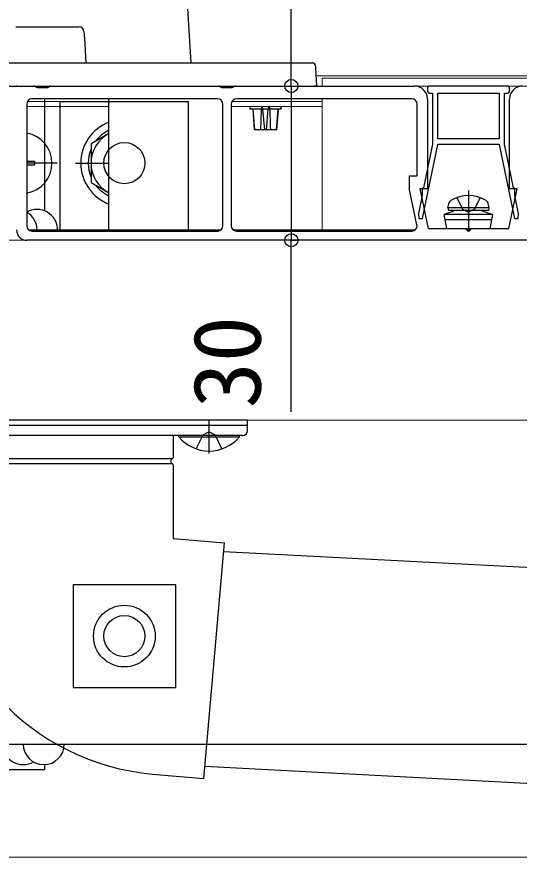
# Model space of a CAD drawing. Units: millimetres, scale not verified. Extents: x -1052 to 1050, y -1574 to 1565.
# Drawn here: x -343.4 to -245.6, y 443.3 to 606.8 of the extents above; entities that cross this region are included whole.
import ezdxf
from ezdxf.enums import TextEntityAlignment as Align

# ---------------------------------------------------------------- set-up
doc = ezdxf.new("R2010")
doc.units = ezdxf.units.MM
doc.header["$LTSCALE"] = 8
doc.layers.add('0-3_YKK_12', color=2, linetype='Continuous', lineweight=18)
doc.layers.add('0-4_YKK_13', color=4, linetype='Continuous')
doc.layers.add('0-5_YKK_D', color=6, linetype='Continuous')
doc.styles.add('ＭＳ ゴシック', font='')
doc.styles.get('ＭＳ ゴシック').set_extended_font_data('MS Gothic')

msp = doc.modelspace()

# ---------------------------------------------------------------- linework, layer by layer
at = {"layer": '0-3_YKK_12'}
for p, q in [((-285.214, 595.301), (55.617, 595.301)), ((56.047, 594.801), (-284, 594.801)), ((-284, 593.3), (-284, 594.801)), ((60, 593.301), (-284, 593.301)), ((-341.365, 590.301), (-325.5, 590.301)), ((-301.565, 590.301), (-284, 590.301)), ((-284, 565.1), (-284, 590.8)), ((-341.5, 589.301), (-325.5, 589.301)), ((-301.7, 589.301), (-284, 589.301)), ((92.5, 563.302), (-376, 563.302)), ((92.5, 528.302), (-376, 528.302)), ((-428.03, 443.301), (-39.3, 443.301))]:
    msp.add_line(p, q, dxfattribs=at)
at = {"layer": '0-4_YKK_13'}
for p, q in [((-310.608, 614.424), (-309.592, 597.801)), ((-343.631, 604.801), (-331.369, 604.801)), ((-330.371, 603.863), (-330.295, 602.623)), ((-330.295, 602.623), (-330, 597.801)), ((-389.163, 597.801), (-285.837, 597.801)), ((-285.338, 597.332), (-285.31, 596.863)), ((-389.409, 593.301), (-285.591, 593.301)), ((-343.4, 593.3), (-340.138, 593.3)), ((-336.862, 593.3), (-304.138, 593.3)), ((-325.5, 593.3), (-325.5, 593.301)), ((-302.5, 593.301), (-302.5, 593)), ((-300.862, 593.3), (-266, 593.3)), ((-285.092, 593.3), (-285.092, 593.301)), ((-263.5, 592.8), (-263.5, 592.4)), ((-248, 593.3), (-263, 593.3)), ((-247.5, 592.4), (-247.5, 592.8)), ((-304.3, 590.8), (-340.5, 590.8)), ((-338, 569.009), (-338, 590.8)), ((-335, 590.301), (-310, 590.301)), ((-335, 565.301), (-335, 590.301)), ((-325.5, 565.1), (-325.5, 590.8)), ((-310, 565.301), (-310, 590.301)), ((-266.5, 590.8), (-300.7, 590.8)), ((-341.5, 589.8), (-341.5, 566.1)), ((-303.3, 566.1), (-303.3, 589.8)), ((-301.7, 589.8), (-301.7, 566.1)), ((-298.104, 589.301), (-298.025, 588.801)), ((-297.979, 588.801), (-298.041, 589.301)), ((-297.979, 588.801), (-298.025, 588.801)), ((-297.444, 588.801), (-297.979, 588.801)), ((-297.5, 588.801), (-297.15, 584.801)), ((-295.851, 588.801), (-297.444, 588.801)), ((-297.143, 584.801), (-297.444, 588.801)), ((-294.825, 584.801), (-294.475, 588.801)), ((-294.475, 588.801), (-294.396, 589.301)), ((-292.857, 584.801), (-292.556, 588.801)), ((-292.85, 584.801), (-292.5, 588.801)), ((-292.021, 588.801), (-291.959, 589.301)), ((-291.975, 588.801), (-292.021, 588.801)), ((-291.975, 588.801), (-291.896, 589.301)), ((-265.5, 575.8), (-265.5, 589.8)), ((-297.143, 584.801), (-297.15, 584.801)), ((-295.985, 584.801), (-297.143, 584.801)), ((-295.175, 584.801), (-295.985, 584.801)), ((-294.015, 584.801), (-294.825, 584.801)), ((-292.857, 584.801), (-294.015, 584.801)), ((-292.85, 584.801), (-292.857, 584.801)), ((-341.5, 578.652), (-340, 578.652)), ((-335.6, 578.302), (-341.5, 578.302)), ((-341.5, 577.952), (-340, 577.952)), ((-340, 578.652), (-340, 577.952)), ((-332, 578.302), (-325.5, 578.302)), ((-255.5, 573), (-255.5, 565.1)), ((-258, 569.1), (-260.25, 568.281)), ((-259.5, 569.6), (-259.359, 570.402)), ((-251.5, 569.6), (-259.5, 569.6)), ((-259.5, 569.6), (-259.412, 569.1)), ((-251.588, 569.1), (-259.412, 569.1)), ((-253, 569.1), (-258, 569.1)), ((-253, 569.1), (-250.75, 568.281)), ((-251.5, 569.6), (-251.641, 570.402)), ((-251.5, 569.6), (-251.588, 569.1)), ((-250.75, 568.281), (-260.25, 568.281)), ((-259.722, 565.6), (-260.25, 568.281)), ((-250.946, 567.288), (-260.054, 567.288)), ((-251.278, 565.6), (-250.75, 568.281)), ((-259.722, 565.6), (-251.278, 565.6)), ((-341.102, 565.301), (-303.698, 565.301)), ((-340.5, 565.1), (-304.3, 565.1)), ((-301.302, 565.301), (-265.902, 565.301)), ((-300.7, 565.1), (-266.504, 565.1)), ((-255.901, 565.301), (-255.099, 565.301)), ((-143.5, 563.3), (-341.5, 563.3)), ((-298.5, 528.301), (-373.5, 528.301)), ((-306, 521.801), (-306, 528.301)), ((-298.5, 527.301), (-373.5, 527.301)), ((-299.5, 525.301), (-372.5, 525.301)), ((-313, 525.301), (-359, 525.301)), ((-313, 525.301), (-313, 520.972)), ((-300.1, 525.301), (-311.9, 525.301)), ((-311.9, 525.054), (-311.9, 525.301)), ((-311.9, 525.054), (-300.1, 525.054)), ((-308.5, 522.719), (-307.145, 525.436)), ((-306, 526.045), (-307.145, 525.436)), ((-306, 526.045), (-304.855, 525.436)), ((-303.5, 522.719), (-304.855, 525.436)), ((-300.1, 525.054), (-300.1, 525.301)), ((-313.096, 520.801), (-358.904, 520.801)), ((-313.096, 519.801), (-358.904, 519.801)), ((-313, 519.631), (-313, 505.301)), ((-313, 505.301), (-303.038, 504.43)), ((-303.182, 502.785), (-33.558, 488.655)), ((-390, 465.301), (-98.5, 465.301)), ((-338, 460.301), (-338, 461.306)), ((-338, 460.301), (-390, 460.301)), ((-317.009, 459.477), (-307.047, 458.605)), ((-35.756, 446.713), (-306.845, 460.92))]:
    msp.add_line(p, q, dxfattribs=at)
for points in [[(-285.31, 596.863), (-285.092, 593.301), (-285.591, 593.301)], [(-339.881, 593.229), (-339.5, 593), (-337.5, 593), (-337.119, 593.229)], [(-303.881, 593.229), (-303.5, 593), (-302.5, 593), (-301.5, 593), (-301.119, 593.229)], [(-263, 591.9), (-262.5, 591.9), (-262.5, 582), (-264.231, 573.5)], [(-246.769, 573.5), (-248.5, 582), (-248.5, 591.9), (-248, 591.9)], [(-263.5, 590.8), (-263.5, 573.3), (-265, 573.3), (-263.325, 565.6), (-256, 565.6)], [(-255, 565.6), (-247.675, 565.6), (-246, 573.3), (-247.5, 573.3), (-247.5, 590.8)], [(-294.475, 588.801), (-295.525, 588.801), (-295.604, 589.301)], [(-294.825, 584.801), (-295.175, 584.801), (-295.525, 588.801)], [(-292.021, 588.801), (-292.556, 588.801), (-294.149, 588.801)], [(-325.5, 584.075), (-329, 582.054), (-329, 574.549), (-325.5, 572.528)], [(-264.531, 573.2), (-264.531, 572.027), (-265.25, 568.5), (-265.163, 567.5), (-264.433, 567.5), (-261.5, 581.899), (-261.5, 582), (-249.5, 582), (-249.5, 581.899), (-246.567, 567.5), (-245.837, 567.5), (-245.75, 568.5), (-246.469, 572.027), (-246.469, 573.2)], [(-265.527, 566.313), (-267, 573.085), (-267, 575.8), (-265.5, 575.8)], [(-257.758, 571.595), (-256.645, 569.363), (-255.5, 568.754)], [(-253.242, 571.595), (-254.355, 569.363), (-255.5, 568.754)], [(-298.5, 526.301), (-298.5, 527.301), (-298.5, 528.301)], [(-307.047, 458.605), (-305.043, 481.517), (-303.038, 504.43)]]:
    msp.add_lwpolyline(points, dxfattribs=at)
for points in [[(-261.5, 583), (-261.5, 591.9), (-249.5, 591.9), (-249.5, 583)], [(-312.5, 476.301), (-312.5, 496.301), (-332.5, 496.301), (-332.5, 476.301)]]:
    msp.add_lwpolyline(points, close=True, dxfattribs=at)
for centre, radius in [((-322.5, 578.302), 4), ((-322.5, 486.301), 6), ((-322.5, 486.301), 4)]:
    msp.add_circle(centre, radius, dxfattribs=at)
for centre, radius, start, end in [((-331.369, 603.801), 1, 3.5, 90), ((-285.837, 597.301), 0.5, 3.5, 90), ((-343.4, 592.8), 0.5, 90, 112.61986), ((-340.138, 592.8), 0.5, 59.03624, 90), ((-336.862, 592.8), 0.5, 90, 120.96376), ((-304.138, 592.8), 0.5, 59.03624, 90), ((-300.862, 592.8), 0.5, 90, 120.96376), ((-266, 590.8), 2.5, 0, 90), ((-263, 592.8), 0.5, 90, 180), ((-263, 592.4), 0.5, 180, 270), ((-248, 592.8), 0.5, 0, 90), ((-248, 592.4), 0.5, 270, 0), ((-245, 590.8), 2.5, 90, 180), ((-340.5, 589.8), 1, 90, 180), ((-304.3, 589.8), 1, 0, 90), ((-300.7, 589.8), 1, 90, 180), ((-266.5, 589.8), 1, 0, 90), ((-322.5, 578.302), 8.5, 110.66733, 249.33267), ((-342.5, 578.302), 5.9, 279.75826, 80.24174), ((-322.5, 578.302), 6.5, 117.48645, 242.51355), ((-322.5, 578.302), 7.05, 115.18435, 142.78186), ((-322.5, 578.302), 7.05, 157.21814, 202.78186), ((-322.5, 578.302), 7.05, 217.21814, 244.81565), ((-264.231, 573.2), 0.3, 90, 180), ((-246.769, 573.2), 0.3, 360, 90), ((-258.472, 570.246), 0.9, 122.05588, 170), ((-255.5, 565.5), 6.5, 57.94412, 122.05588), ((-252.528, 570.246), 0.9, 10, 57.94412), ((-339.5, 565.301), 4, 0, 120), ((-343.5, 565.301), 4, 0, 60.0002), ((-340.5, 566.1), 1, 180, 270), ((-304.3, 566.1), 1, 270, 0), ((-300.7, 566.1), 1, 180, 270), ((-266.504, 566.1), 1, 270, 12.2725), ((-255.5, 565.6), 0.5, 180, 0), ((-341.5, 565.3), 2, 180, 270), ((-306, 530.001), 7.7, 219.98312, 320.01688), ((-299.5, 526.301), 1, 270, 0), ((-313, 520.301), 0.5, 106.60155, 253.39845), ((-313.2, 520.972), 0.2, 286.60155, 0), ((-313.2, 519.631), 0.2, 0, 73.39845), ((-313, 505.301), 46, 180, 265), ((-342.2, 465.301), 4, 180, 300), ((-338.2, 465.301), 4, 180, 0)]:
    msp.add_arc(centre, radius, start, end, dxfattribs=at)
for centre, major_axis, ratio, start_param, end_param in [((-295, 582.802), (0, 11.43), 0.087489, 1.0182613, 1.3950002), ((-295, 585.488), (0, 6.314), 0.158384, 0.922237, 1.0182613), ((-295, 585.488), (0, 6.314), 0.158384, 5.264924, 5.3609483), ((-295, 582.802), (0, 11.43), 0.087489, 4.8881851, 5.264924)]:
    msp.add_ellipse(centre, major_axis=major_axis, ratio=ratio, start_param=start_param, end_param=end_param, dxfattribs=at)
at = {"layer": '0-5_YKK_D'}
for p, q in [((-290, 593.3), (-289, 593.3)), ((-290, 593.3), (-289, 593.3)), ((-290, 593.3), (-290, 563.3)), ((-290, 563.3), (-289, 563.3)), ((-290, 529.94), (-290, 563.3))]:
    msp.add_line(p, q, dxfattribs=at)
msp.add_lwpolyline([(-290, 593.3), (-290, 608.3), (-290, 645.591)], dxfattribs=at)
for centre in [(-290, 593.3), (-290, 593.3), (-290, 563.3)]:
    msp.add_circle(centre, 1.275, dxfattribs=at)

# ---------------------------------------------------------------- texts
at = {"layer": '0-5_YKK_D', "style": 'ＭＳ ゴシック'}
msp.add_text('30', height=13.2, rotation=90, dxfattribs=at).set_placement((-292, 530.61), align=Align.BOTTOM_LEFT)

doc.saveas('drawing.dxf')
